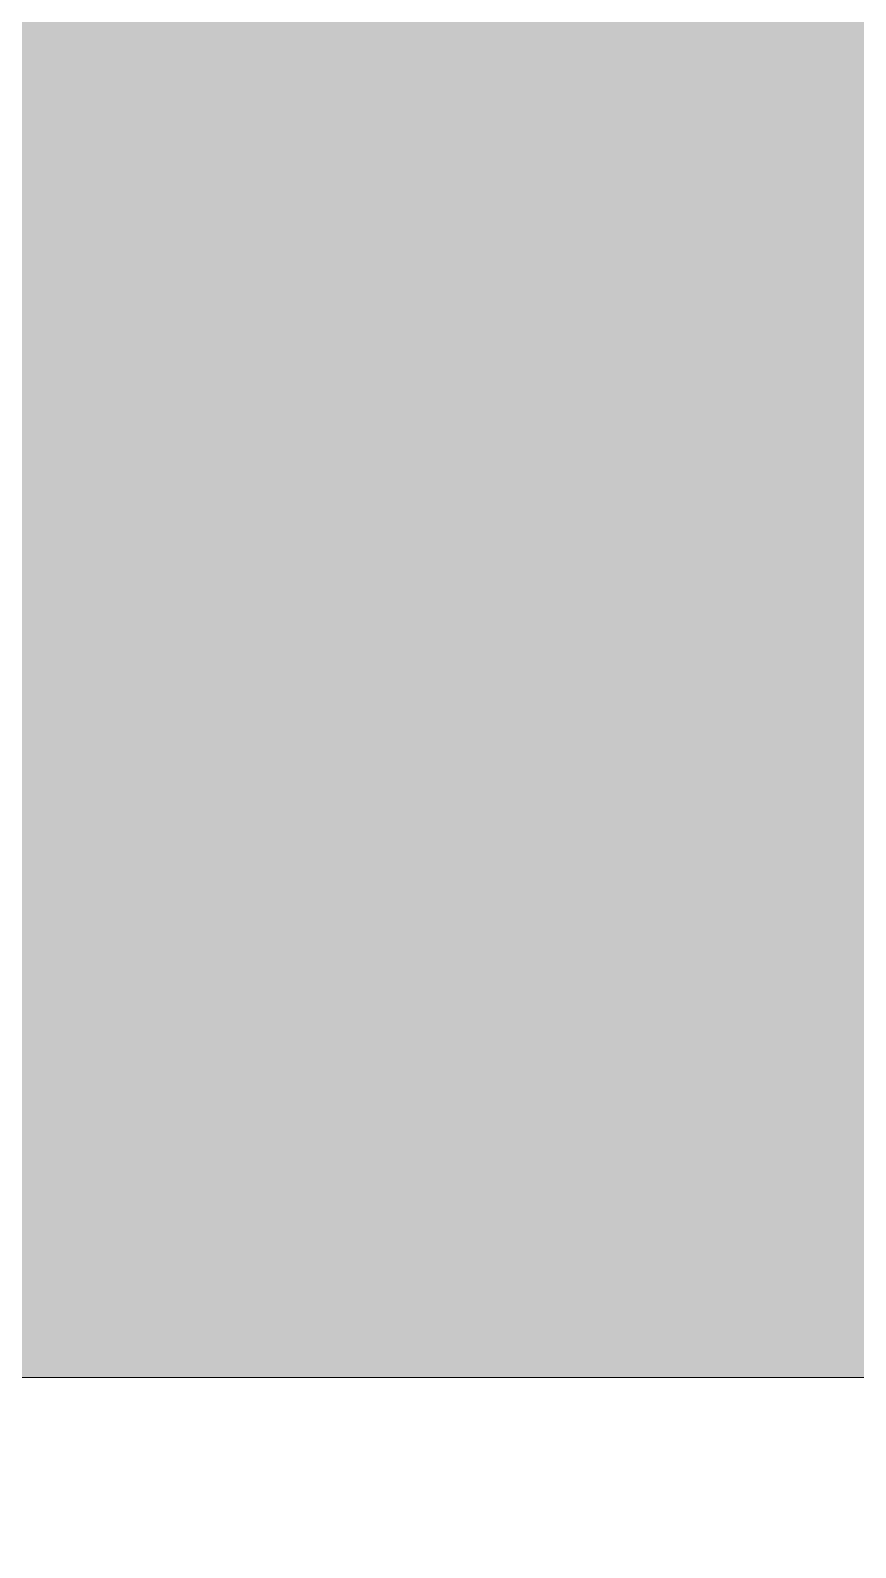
# Model space of a CAD drawing. Header units: millimetres. Extents: x 35802 to 233035, y -8553 to 29000.
# Drawn here: x 144415.217 to 144415.495, y 12124.943 to 12125.454 of the extents above; entities that cross this region are included whole.
import ezdxf

# ---------------------------------------------------------------- set-up
doc = ezdxf.new("R2010")
doc.units = ezdxf.units.MM
for name, color, linetype, lineweight, true_color in [('A-DOOR-3', 7, 'Continuous', 5, 0xaaaaaa), ('A-DOOR-FRAM-2', 7, 'Continuous', 5, 0xe2e2e2), ('A-DOOR-FRAM-3', 7, 'Continuous', 5, 0xaaaaaa)]:
    doc.layers.add(name, color=color, linetype=linetype, lineweight=lineweight, true_color=true_color)
doc.layers.add('I-WALL-4', color=7, linetype='Continuous', lineweight=5)

# ---------------------------------------------------------------- blocks, each defined once
blk = doc.blocks.new('110_Дверь_СКБ_2Ст - Д-2 1450x2100h_Лестничная клетка EIS60-31891763-1_8_2_птичка')
at = {"layer": 'A-DOOR-FRAM-2'}
blk.add_hatch(color=256, dxfattribs=at).paths.add_polyline_path([(-687.5, -11), (-672.5, -11), (-672.5, 30), (-687.5, 30)])
at = {"layer": 'A-DOOR-FRAM-3'}
blk.add_line((-687.5, 30), (-687.5, -11), dxfattribs=at)

msp = doc.modelspace()

# ---------------------------------------------------------------- hatches: boundary and pattern name
at = {"layer": 'I-WALL-4'}
h = msp.add_hatch(dxfattribs=at)
h.set_pattern_fill('FP_85', color=256, style=0, pattern_type=2)
h.set_pattern_definition([(45, (106024.65, 0), (-285.123, 285.123), []), (45, (106309.78, 0), (-285.123, 285.123), [504.031, -100.806, 16.764, -84.042])])
h.paths.add_polyline_path([(144415.65332, 11200.00001), (144415.65332, 12125.00001), (144294.65332, 12125.00001), (144294.65332, 11200.00001)])
h.paths.add_polyline_path([(144294.65332, 13525.00001), (144415.65332, 13525.00001), (144415.65332, 15200), (144294.65332, 15200), (144294.65332, 13550.00001)])

# ---------------------------------------------------------------- block references
at = {"layer": 'A-DOOR-3', "rotation": 89.99999999999991}
msp.add_blockref('110_Дверь_СКБ_2Ст - Д-2 1450x2100h_Лестничная клетка EIS60-31891763-1_8_2_птичка', (144404.65332, 12812.50001), dxfattribs=at)

doc.saveas('drawing.dxf')
